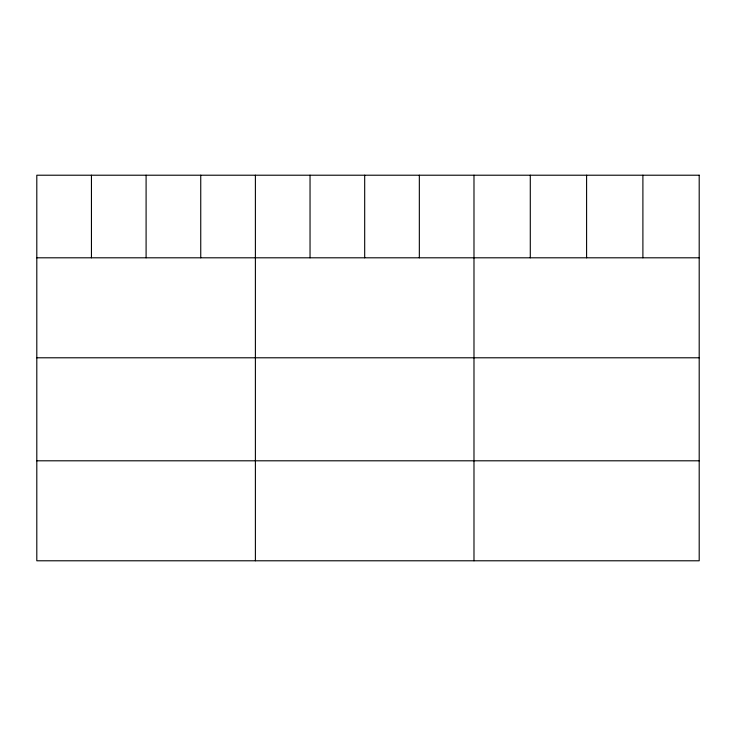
<?xml version="1.0" encoding="UTF-8"?>
<svg xmlns="http://www.w3.org/2000/svg" width="736" height="736" viewBox="0 0 736 736"><rect width="100%" height="100%" fill="white"/><g stroke="black" fill="none" stroke-linecap="round" stroke-linejoin="round"><path stroke-width="1.1" d="M36.8 257.802L699.2 257.802M36.8 357.788L699.2 357.788M36.8 460.8L699.2 460.8M642.896 175.214L642.896 257.802M586.592 175.214L586.592 257.802M530.288 175.214L530.288 257.802M473.984 175.214L473.984 560.786M419.336 175.214L419.336 257.802M364.688 175.214L364.688 257.802M310.04 175.214L310.04 257.802M255.392 175.214L255.392 560.786M200.744 175.214L200.744 257.802M146.096 175.214L146.096 257.802M91.448 175.214L91.448 257.802M699.2 175.214L36.8 175.214L36.8 560.786L699.2 560.786L699.2 175.214"/></g></svg>
